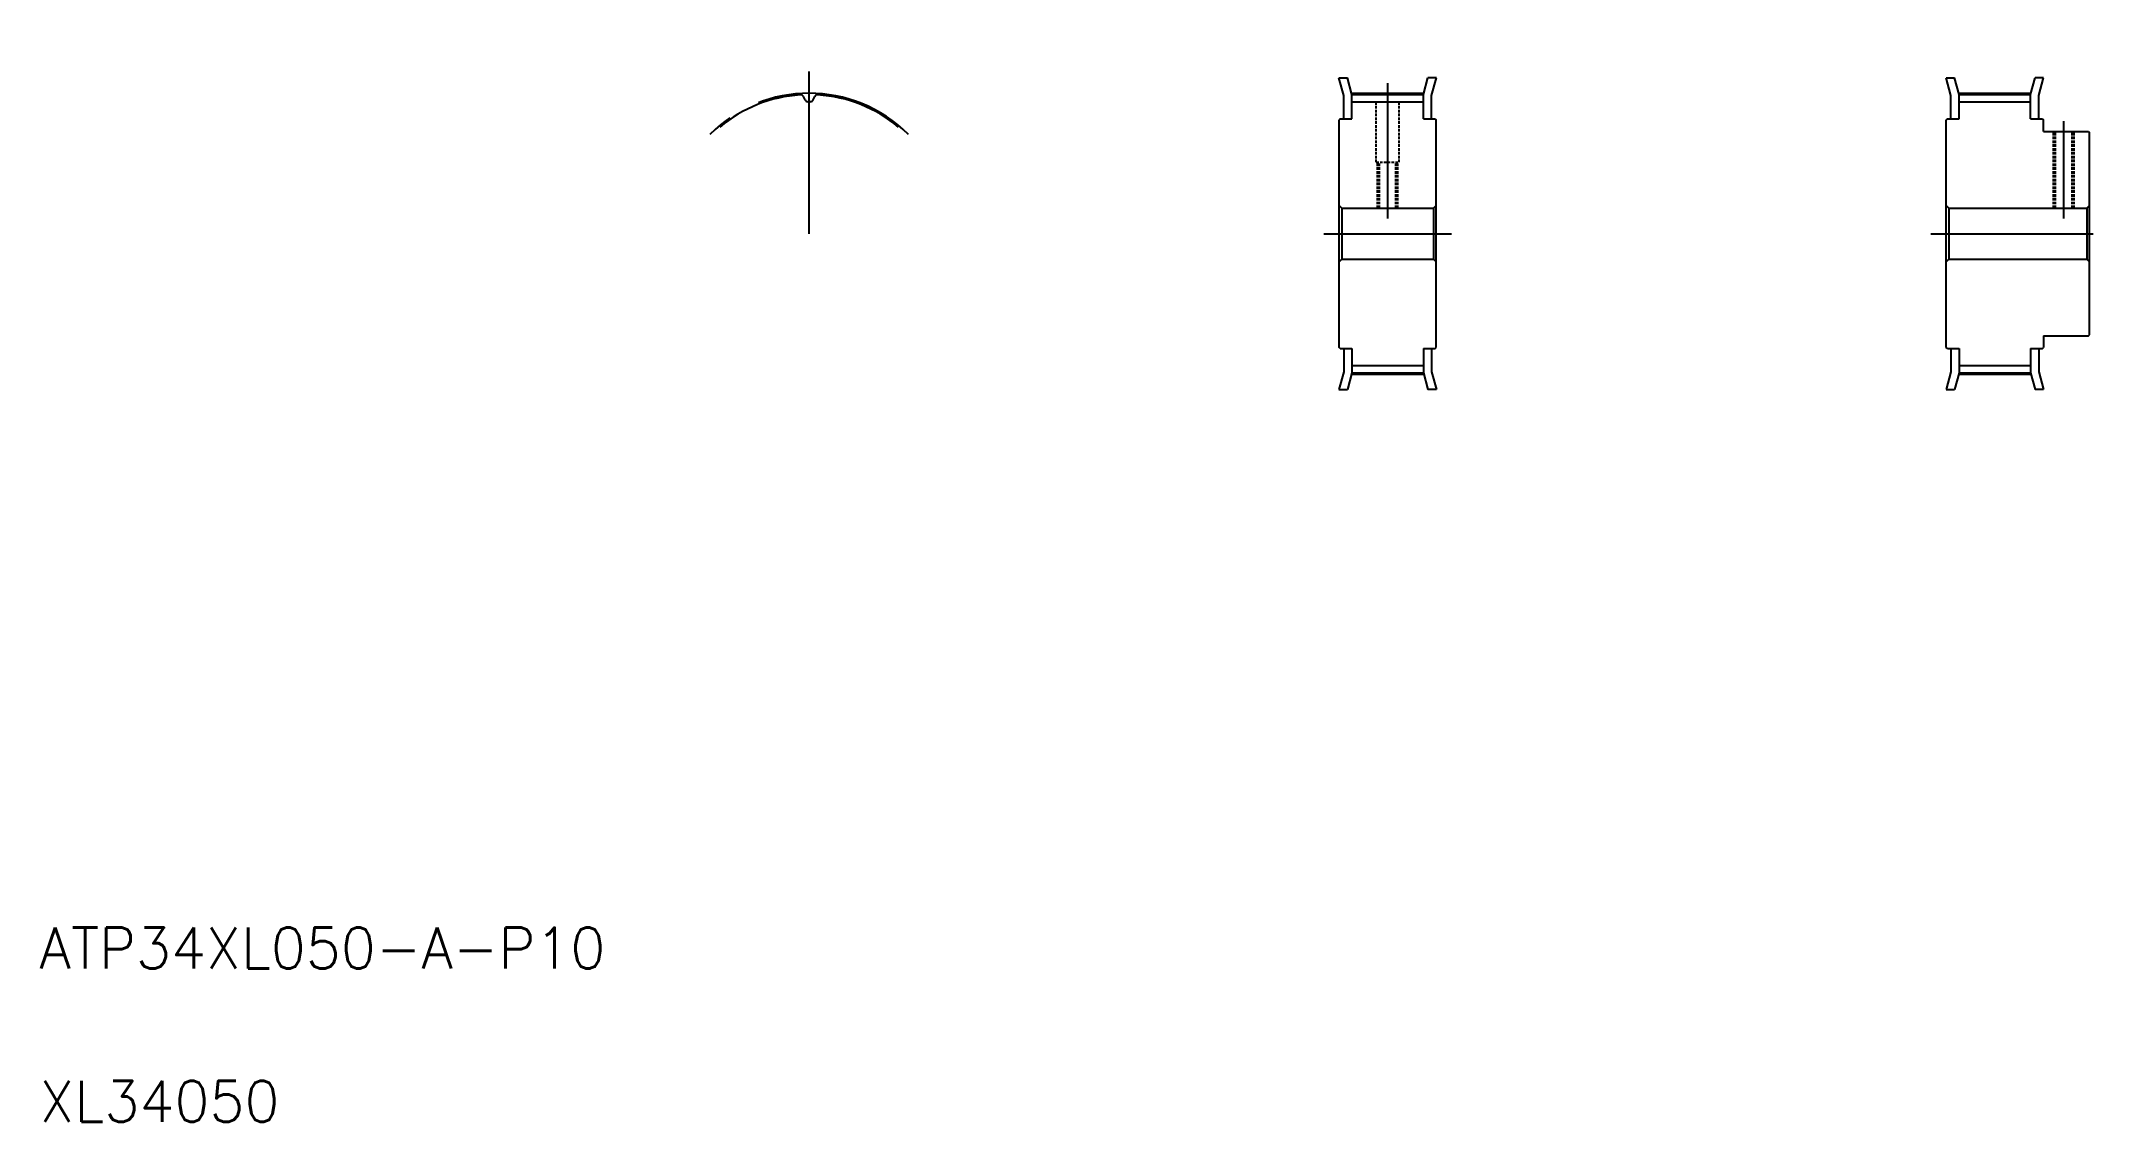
# Model space of a CAD drawing. Extents: x 22 to 426, y 22 to 233.
import ezdxf

# ---------------------------------------------------------------- set-up
doc = ezdxf.new("R2010")
doc.units = 0
doc.linetypes.add('CENTER', pattern=[50.8, 31.75, -6.35, 6.35, -6.35])
doc.linetypes.add('DASHED', pattern=[0.75, 0.5, -0.25])
doc.layers.get('0').update_dxf_attribs({"linetype": 'CONTINUOUS'})
doc.layers.add('CENTER', color=1, linetype='CENTER')
doc.styles.get("Standard").update_dxf_attribs({"font": 'txt', "bigfont": 'BIGFONT'})

msp = doc.modelspace()

# ---------------------------------------------------------------- linework, layer by layer
at = {"color": 7, "linetype": 'CONTINUOUS'}
for p, q in [((275.89, 226.3), (277.55, 226.3)), ((276.82, 222.83), (275.89, 226.3)), ((278.42, 223.04), (277.55, 226.3)), ((292.42, 223.04), (293.3, 226.3)), ((294.96, 226.3), (293.3, 226.3)), ((294.02, 222.83), (294.96, 226.3)), ((394.72, 226.3), (396.38, 226.3)), ((395.65, 222.83), (394.72, 226.3)), ((397.25, 223.04), (396.38, 226.3)), ((411.25, 223.04), (412.13, 226.3)), ((413.78, 226.3), (412.13, 226.3)), ((412.85, 222.83), (413.78, 226.3)), ((171.39, 221.99), (171.09, 222.63)), ((172.99, 221.99), (173.29, 222.63)), ((276.82, 218.3), (276.82, 222.83)), ((278.42, 223.04), (292.42, 223.04)), ((278.42, 218.3), (278.42, 223.04)), ((292.42, 218.3), (292.42, 223.04)), ((294.02, 218.3), (294.02, 222.83)), ((395.65, 218.3), (395.65, 222.83)), ((397.25, 223.04), (411.25, 223.04)), ((397.25, 218.3), (397.25, 223.04)), ((411.25, 218.3), (411.25, 223.04)), ((412.85, 218.3), (412.85, 222.83)), ((276.12, 218.3), (275.92, 218.1)), ((275.92, 173.5), (275.92, 218.1)), ((276.12, 218.3), (278.42, 218.3)), ((278.42, 221.64), (292.42, 221.64)), ((292.42, 218.3), (294.72, 218.3)), ((294.72, 218.3), (294.92, 218.1)), ((294.92, 173.5), (294.92, 218.1)), ((394.95, 218.3), (394.75, 218.1)), ((394.75, 173.5), (394.75, 218.1)), ((394.95, 218.3), (397.25, 218.3)), ((397.25, 221.64), (411.25, 221.64)), ((411.25, 218.3), (413.55, 218.3)), ((413.55, 218.3), (413.75, 218.1)), ((413.75, 215.8), (413.75, 218.1)), ((413.75, 215.8), (422.55, 215.8)), ((422.55, 215.8), (422.75, 215.6)), ((422.75, 176), (422.75, 215.6)), ((275.92, 201.3), (276.42, 200.8)), ((276.42, 200.8), (294.42, 200.8)), ((276.42, 200.8), (276.42, 190.8)), ((294.42, 200.8), (294.92, 201.3)), ((294.42, 200.8), (294.42, 190.8)), ((394.75, 201.3), (395.25, 200.8)), ((395.25, 200.8), (422.25, 200.8)), ((395.25, 200.8), (395.25, 190.8)), ((422.25, 200.8), (422.75, 201.3)), ((422.25, 200.8), (422.25, 190.8)), ((276.42, 190.8), (275.92, 190.3)), ((276.42, 190.8), (294.42, 190.8)), ((294.42, 190.8), (294.92, 190.3)), ((395.25, 190.8), (394.75, 190.3)), ((395.25, 190.8), (422.25, 190.8)), ((422.25, 190.8), (422.75, 190.3)), ((413.75, 175.8), (422.55, 175.8)), ((413.75, 175.8), (413.75, 173.5)), ((422.55, 175.8), (422.75, 176)), ((276.12, 173.3), (275.92, 173.5)), ((276.12, 173.3), (278.42, 173.3)), ((276.82, 173.3), (276.82, 168.78)), ((278.42, 173.3), (278.42, 168.57)), ((278.42, 169.97), (292.42, 169.97)), ((292.42, 173.3), (292.42, 168.57)), ((292.42, 173.3), (294.72, 173.3)), ((294.02, 173.3), (294.02, 168.78)), ((294.72, 173.3), (294.92, 173.5)), ((394.95, 173.3), (394.75, 173.5)), ((394.95, 173.3), (397.25, 173.3)), ((395.65, 173.3), (395.65, 168.78)), ((397.25, 173.3), (397.25, 168.57)), ((397.25, 169.97), (411.25, 169.97)), ((411.25, 173.3), (411.25, 168.57)), ((411.25, 173.3), (413.55, 173.3)), ((412.85, 173.3), (412.85, 168.78)), ((413.55, 173.3), (413.75, 173.5)), ((276.82, 168.78), (275.89, 165.3)), ((278.42, 168.57), (277.55, 165.3)), ((278.42, 168.57), (292.42, 168.57)), ((292.42, 168.57), (293.3, 165.3)), ((294.02, 168.78), (294.96, 165.3)), ((395.65, 168.78), (394.72, 165.3)), ((397.25, 168.57), (396.38, 165.3)), ((397.25, 168.57), (411.25, 168.57)), ((411.25, 168.57), (412.13, 165.3)), ((412.85, 168.78), (413.78, 165.3)), ((275.89, 165.3), (277.55, 165.3)), ((294.96, 165.3), (293.3, 165.3)), ((394.72, 165.3), (396.38, 165.3)), ((413.78, 165.3), (412.13, 165.3))]:
    msp.add_line(p, q, dxfattribs=at)
at = {"color": 3, "linetype": 'DASHED'}
for p, q in [((283.17, 209.8), (283.17, 221.64)), ((287.67, 209.8), (287.67, 221.64)), ((415.75, 200.8), (415.75, 215.8)), ((416.13, 200.8), (416.13, 215.8)), ((419.37, 200.8), (419.37, 215.8)), ((419.75, 200.8), (419.75, 215.8)), ((283.17, 209.8), (287.67, 209.8)), ((283.42, 200.8), (283.42, 209.8)), ((283.8, 200.8), (283.8, 209.8)), ((287.04, 200.8), (287.04, 209.8)), ((287.42, 200.8), (287.42, 209.8))]:
    msp.add_line(p, q, dxfattribs=at)
at = {"color": 7, "linetype": 'CONTINUOUS'}
for centre, radius, start, end in [((172.19, 195.8), 27.23, 93.566, 130), ((170.53, 222.38), 0.61, 25, 93.566), ((173.85, 222.38), 0.61, 86.434, 155), ((172.19, 195.8), 27.23, 50, 86.434), ((171.94, 222.25), 0.61, 205, 270.5405), ((172.19, 195.8), 25.83, 89.4595, 90.5405), ((172.44, 222.25), 0.61, 269.4595, 335)]:
    msp.add_arc(centre, radius, start, end, dxfattribs=at)
at = {"layer": 'CENTER', "color": 1, "linetype": 'CENTER'}
for p, q in [((172.19, 195.8), (172.19, 233.47)), ((278.42, 223.29), (292.42, 223.29)), ((285.42, 198.8), (285.42, 225.29)), ((397.25, 223.29), (411.25, 223.29)), ((417.75, 198.8), (417.75, 217.8)), ((272.92, 195.8), (297.92, 195.8)), ((391.75, 195.8), (425.75, 195.8)), ((278.42, 168.31), (292.42, 168.31)), ((397.25, 168.31), (411.25, 168.31))]:
    msp.add_line(p, q, dxfattribs=at)
msp.add_arc((172.19, 195.8), 27.49, 45, 135, dxfattribs=at)

# ---------------------------------------------------------------- texts
at = {"color": 7, "linetype": 'CONTINUOUS'}
for s, p in [('ATP34XL050-A-P10', (21.58, 51.95)), ('XL34050', (21.58, 21.95))]:
    msp.add_text(s, height=8, dxfattribs=at).set_placement(p)

doc.saveas('drawing.dxf')
